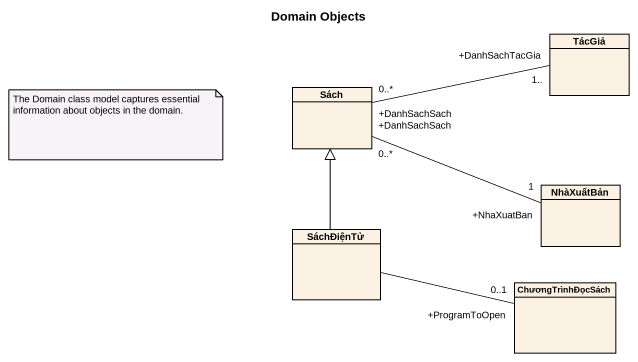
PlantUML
@startuml
title Domain Objects
hide circle
hide empty members
class TácGiả
class Sách
class NhàXuấtBản
class SáchĐiệnTử
class ChươngTrìnhĐọcSách
TácGiả "+DanhSachTacGia\n1.." -left- "+DanhSachSach\n0..*" Sách
NhàXuấtBản "+NhaXuatBan\n1" -left- "+DanhSachSach\n0..*" Sách
SáchĐiệnTử -up-|> Sách
ChươngTrìnhĐọcSách "+ProgramToOpen\n0..1" -left- SáchĐiệnTử
note as N1
  The Domain class model captures essential information about objects in the domain.
end note
@enduml
